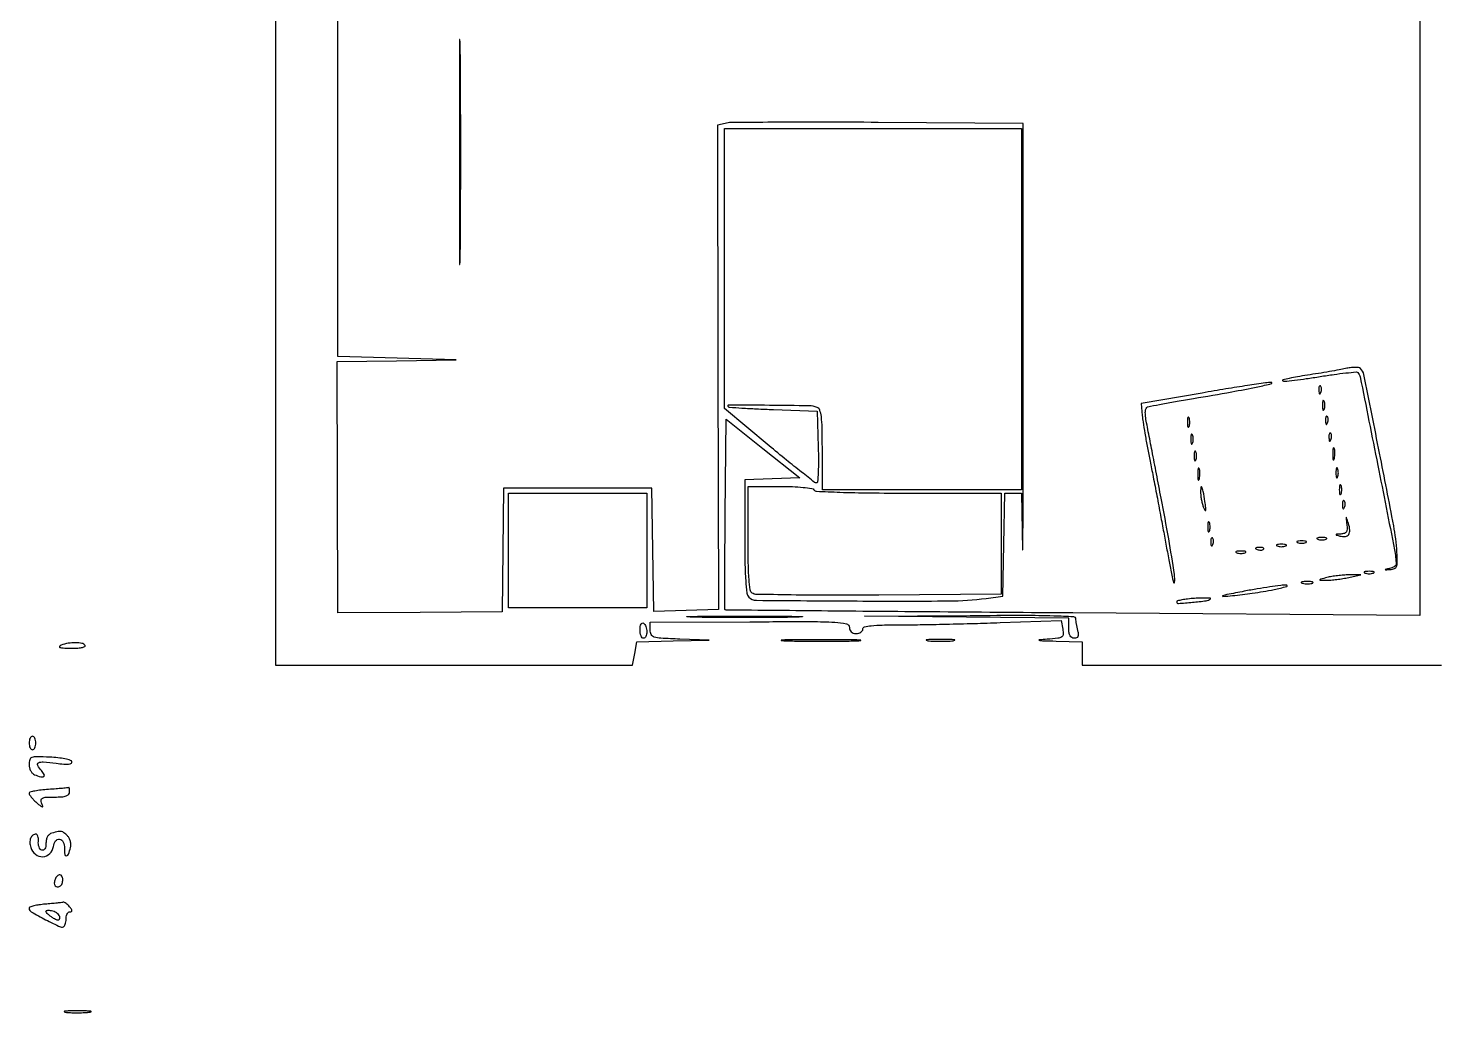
# Model space of a CAD drawing. Extents: x 105 to 1385, y 45 to 986.
# Drawn here: x 105.7 to 523.6, y 45.1 to 336.7 of the extents above; entities that cross this region are included whole.
import ezdxf

# ---------------------------------------------------------------- set-up
doc = ezdxf.new("R2010")
doc.units = 0

msp = doc.modelspace()

# ---------------------------------------------------------------- linework, layer by layer
for points in [[(344.498957, 437.733182, 0.000006), (369.970068, 437.513476, 0.000336)], [(179, 494), (179, 148), (231.888709, 148), (284.777418, 148), (285.434022, 151.5), (286.090626, 155), (296.795313, 155.205635), (307.5, 155.41127), (298.75, 155.744568, -0.004392), (293.196857, 156.004965, -0.060512), (291.216946, 156.358132, -0.199419), (290.331097, 157.09085, -0.122115), (290, 158.426315), (290, 160.774764), (319.5, 160.905223, -0.001097), (337.839023, 160.946085, -0.014173), (344.678938, 160.752394, -0.036852), (348.130415, 160.300018, -0.355651), (349, 159.232127, 0.089903), (349.136819, 158.477351, 0.120161), (349.52723, 157.904016, 0.112337), (350.160882, 157.549528, 0.071703), (351, 157.428571, 0.062428), (351.764723, 157.524426, 0.080661), (352.4125, 157.80625, 0.098045), (352.846025, 158.223943, 0.153317), (353, 158.714286, -0.340416), (353.491864, 159.353013, -0.036379), (355.45494, 159.721655, -0.023025), (358.741877, 159.941738, -0.005204), (364.339693, 160, 0.003986), (369.935615, 160.044616, 0.00157), (377.640132, 160.19168, 0.001554), (385.966221, 160.402653, 0.001941), (393.693958, 160.652529), (411.70853, 161.305057), (412.206582, 158.699666, -0.052589), (412.336115, 157.157597, -0.249227), (411.917837, 156.409429, -0.117077), (410.80537, 156.016633, -0.008867), (407.602317, 155.73212, 0.005396), (405.244319, 155.539156, 0.861865), (405.236993, 155.407695, 0.04362), (406.222232, 155.292297, 0.001387), (410.25, 155.184982), (418, 155), (418, 151.5), (418, 148), (524.433578, 148)], [(518, 354.664487), (518, 258.715361), (518, 162.766234), (415.25, 163.498139, -0.000212), (375.832308, 163.795612, -0.000352), (342.604725, 164.083826, -0.000008), (312.488703, 164.366702, -0.180083), (312.23417, 164.464185, -0.215295), (312.126406, 164.702561, -0.000116), (312.124516, 172.881037, -0.001472), (312.151368, 182.001318, -0.000894), (312.23417, 192.788504), (312.5, 220.878681), (323.405703, 212.189341), (334.311406, 203.5), (326.155703, 203.209558), (318, 202.919115), (318, 186.159558, 0.004174), (318.064759, 178.40257, 0.012506), (318.2858, 173.105774, 0.01209), (318.624408, 169.390845, 0.169167), (319.2, 168.2, 0.196848), (321.46537, 167.251088, 0.000698), (351.285867, 167.055717, 0.002928), (378.484032, 167.074801, 0.031299), (389.5, 167.837606), (394.5, 168.5), (394.776046, 183.75), (395.052092, 199), (397.501867, 199), (399.951642, 199), (400.255064, 182.25, 0.983346), (400.366816, 182.250147, 0.002617), (400.460765, 191.423438, 0.000969), (400.519723, 210.631776, 0.000385), (400.529243, 237), (400.5, 308.5), (357.5, 308.777765, 0.001242), (340.853761, 308.843959, 0.001914), (326.458526, 308.810351, 0.000599), (313.980235, 308.71849, 0.057558), (312.209877, 308.498643), (309.919754, 307.941756), (310.071178, 236.220878), (310.222602, 164.5), (300.633999, 164.214062), (291.045395, 163.928124), (290.772698, 182.214062), (290.5, 200.5), (268.5, 200.5), (246.5, 200.5), (246.314602, 182.169865), (246.129205, 163.839731), (221.814602, 163.669865), (197.5, 163.5), (197.371065, 200.75), (197.242131, 238), (214.871065, 238.214117), (232.5, 238.428235), (215, 238.964117), (197.5, 239.5), (197.5, 300), (197.5, 360.5)]]:
    msp.add_lwpolyline(points, format="xyb")
for points in [[(233.469085, 300, 0.000392), (233.485795, 278.663268, 0.001964), (233.551434, 266.717188, 0.971615), (233.647627, 266.715324, 0.009685), (233.749423, 270.25, 0.001485), (233.836827, 283.793097, 0.000871), (233.865063, 300, 0.000871), (233.836827, 316.206903, 0.001485), (233.749423, 329.75, 0.009685), (233.647627, 333.284676, 0.971615), (233.551434, 333.282813, 0.001964), (233.485795, 321.336732, 0.000392)], [(400, 253.5), (400, 200), (370.5, 200), (341, 200), (341, 211.893011, 0.004419), (340.94292, 218.350865, 0.027056), (340.70399, 221.673999, 0.056725), (340.245463, 223.554201, 0.216244), (339.418213, 224.393011, 0.087875), (337.059159, 224.849417, 0.001925), (325.351069, 224.989438, 0.001047), (313.265485, 225.062134, 0.680017), (313.083333, 224.606538, 0.173873), (313.4656, 224.439275, 0.001127), (317.196354, 224.193061, 0.004317), (321.486619, 223.956811, 0.002721), (326.5, 223.751475), (339.5, 223.289873), (339.783832, 212.644936, -0.007028), (339.835268, 208.563263, -0.011712), (339.749765, 205.12695, -0.0054), (339.582003, 202.291586, -0.393886), (339.269289, 202, -0.166835), (338.718689, 202.188979, -0.001198), (334.817521, 205.239559, -0.004385), (330.366544, 208.800882, -0.002774), (325.235457, 213.028286), (312, 224.056573), (312, 265.528286), (312, 307), (356, 307), (400, 307)], [(496, 235.891836, -0.010147), (494.144946, 235.507746, -0.002862), (491.238332, 234.984388, -0.002883), (487.946025, 234.43056, -0.00304), (484.70496, 233.924755, 0.006604), (481.749219, 233.44187, 0.011903), (479.342865, 232.956697, 0.007008), (477.461111, 232.502625, 0.581025), (477.397247, 232.26942, 0.225278), (477.836878, 232.112797, 0.002862), (480.853828, 232.435756, 0.007677), (484.38346, 232.889025, 0.004876), (488.48, 233.52, -0.005703), (492.582313, 234.144915, -0.008892), (496.130527, 234.57989, -0.003804), (499.139445, 234.871428, -0.222145), (499.645662, 234.687672, -0.147995), (500.321843, 233.424652, -0.000218), (505.560178, 207.2129, -0.000673), (510.504404, 182.241494, -0.042979), (510.984814, 177.819551, -0.22216), (510.855952, 177.526999, -0.050859), (510.403537, 177.206032, -0.043242), (509.755345, 176.909555, -0.030418), (508.984675, 176.686499, 0.00158), (507.799981, 176.416505, 0.548722), (507.774358, 176.344033, 0.244942), (507.890646, 176.291195, 0.001182), (509.234675, 176.366948, 0.07796), (510.477531, 176.637409, 0.21115), (511.101114, 177.261823, 0.09636), (511.324827, 178.516709, 0.010208), (511.217021, 181.5, 0.032637), (510.257569, 189.339118, 0.002354), (506.090762, 210.802895, 0.000635), (501.419056, 234.121452, 0.163638), (500.388925, 235.906529, 0.151077), (499.825602, 236.160201, 0.031654), (498.732997, 236.22577, 0.030522), (497.405146, 236.140174, 0.024771)], [(453.5, 228.638502), (435.5, 225.499154), (435.782959, 221.999577, 0.018017), (436.009864, 220.064242, 0.003894), (436.548558, 216.737376, 0.004058), (437.233829, 212.893722, 0.003869), (437.991906, 209, -0.00181), (438.879303, 204.540059, -0.000914), (439.967188, 198.9125, -0.000908), (441.069755, 193.095348, -0.001351), (442.011692, 188, 0.001458), (442.880862, 183.303893, 0.001545), (443.760996, 178.703125, 0.001471), (444.542941, 174.745165, 0.007081), (445.026544, 172.5, 0.858647), (445.37531, 172.526034, 0.055599), (445.294771, 174.909175, 0.007093), (443.608392, 185.422326, 0.004635), (441.379332, 197.5, -0.000062), (439.980559, 204.708907, -0.000075), (438.66805, 211.48312, -0.000063), (437.564179, 217.188933, -0.000505), (437.057202, 219.825514, -0.016079), (436.741904, 221.819807, -0.047523), (436.700802, 223.204615, -0.079781), (436.905031, 224.098873, -0.21919), (437.364998, 224.532118, -0.034778), (438.197534, 224.748613, -0.000979), (441.838468, 225.422154, -0.001995), (446.128126, 226.189346, -0.001369), (451, 227.026877, 0.002277), (462.2658, 228.984669, 0.006686), (469.998162, 230.471668, 0.014475), (474.044215, 231.428881, 0.87578), (474, 231.769725, 0.036773), (472.30616, 231.650513, 0.001948), (466.946875, 230.85328, 0.003056), (460.577185, 229.84048, 0.002219)], [(488.078947, 229.416667, 0.018894), (488.137993, 228.670344, 0.168741), (488.279315, 228.37858, 0.470617), (488.461564, 228.395823, 0.054073), (488.683114, 228.8125, 0.051402), (488.839148, 229.359369, 0.05415), (488.876576, 229.916927, 0.060344), (488.797407, 230.402231, 0.126455), (488.604167, 230.729167, 0.296942), (488.385309, 230.77538, 0.208169), (488.200665, 230.592839, 0.077125), (488.089945, 230.112848, 0.028489)], [(489.157895, 225, 0.017491), (489.189089, 224.10856, 0.078554), (489.306058, 223.601562, 0.447206), (489.474999, 223.540618, 0.174857), (489.662281, 223.75, 0.057986), (489.818615, 224.320008, 0.037979), (489.87034, 225, 0.037979), (489.818615, 225.679992, 0.057986), (489.662281, 226.25, 0.174857), (489.474999, 226.459382, 0.447206), (489.306058, 226.398438, 0.078554), (489.189089, 225.89144, 0.017491)], [(490.078947, 220.416667, 0.018894), (490.137993, 219.670344, 0.168741), (490.279315, 219.37858, 0.470617), (490.461564, 219.395823, 0.054073), (490.683114, 219.8125, 0.051402), (490.839148, 220.359369, 0.05415), (490.876576, 220.916927, 0.060344), (490.797407, 221.402231, 0.126455), (490.604167, 221.729167, 0.296942), (490.385309, 221.77538, 0.208169), (490.200665, 221.592839, 0.077125), (490.089945, 221.112848, 0.028489)], [(449.157895, 220, 0.017491), (449.189089, 219.10856, 0.078554), (449.306058, 218.601562, 0.447206), (449.474999, 218.540618, 0.174857), (449.662281, 218.75, 0.057986), (449.818615, 219.320008, 0.037979), (449.87034, 220, 0.037979), (449.818615, 220.679992, 0.057986), (449.662281, 221.25, 0.174857), (449.474999, 221.459382, 0.447206), (449.306058, 221.398438, 0.078554), (449.189089, 220.89144, 0.017491)], [(450.157895, 215, 0.017491), (450.189089, 214.10856, 0.078554), (450.306058, 213.601562, 0.447206), (450.474999, 213.540618, 0.174857), (450.662281, 213.75, 0.057986), (450.818615, 214.320008, 0.037979), (450.87034, 215, 0.037979), (450.818615, 215.679992, 0.057986), (450.662281, 216.25, 0.174857), (450.474999, 216.459382, 0.447206), (450.306058, 216.398438, 0.078554), (450.189089, 215.89144, 0.017491)], [(491.078947, 215.416667, 0.018894), (491.137993, 214.670344, 0.168741), (491.279315, 214.37858, 0.470617), (491.461564, 214.395823, 0.054073), (491.683114, 214.8125, 0.051402), (491.839148, 215.359369, 0.05415), (491.876576, 215.916927, 0.060344), (491.797407, 216.402231, 0.126455), (491.604167, 216.729167, 0.296942), (491.385309, 216.77538, 0.208169), (491.200665, 216.592839, 0.077125), (491.089945, 216.112848, 0.028489)], [(451.157895, 210, 0.017491), (451.189089, 209.10856, 0.078554), (451.306058, 208.601562, 0.447206), (451.474999, 208.540618, 0.174857), (451.662281, 208.75, 0.057986), (451.818615, 209.320008, 0.037979), (451.87034, 210, 0.037979), (451.818615, 210.679992, 0.057986), (451.662281, 211.25, 0.174857), (451.474999, 211.459382, 0.447206), (451.306058, 211.398438, 0.078554), (451.189089, 210.89144, 0.017491)], [(492.194949, 210.5, 0.012823), (492.235556, 209.431793, 0.080377), (492.356533, 208.900903, 0.597527), (492.51666, 208.883358, 0.087174), (492.692991, 209.269032, 0.037336), (492.832894, 210.036634, 0.029507), (492.872264, 210.880008, 0.030339), (492.814405, 211.671085, 0.06278), (492.655937, 212.269032, 0.31318), (492.47713, 212.386009, 0.333666), (492.315079, 212.257153, 0.052471), (492.212705, 211.580113, 0.014395)], [(452.194949, 204.5, 0.012823), (452.235556, 203.431793, 0.080377), (452.356533, 202.900903, 0.597527), (452.51666, 202.883358, 0.087174), (452.692991, 203.269032, 0.037336), (452.832894, 204.036634, 0.029507), (452.872264, 204.880008, 0.030339), (452.814405, 205.671085, 0.06278), (452.655937, 206.269032, 0.31318), (452.47713, 206.386009, 0.333666), (452.315079, 206.257153, 0.052471), (452.212705, 205.580113, 0.014395)], [(493.157895, 205, 0.017491), (493.189089, 204.10856, 0.078554), (493.306058, 203.601562, 0.447206), (493.474999, 203.540618, 0.174857), (493.662281, 203.75, 0.057986), (493.818615, 204.320008, 0.037979), (493.87034, 205, 0.037979), (493.818615, 205.679992, 0.057986), (493.662281, 206.25, 0.174857), (493.474999, 206.459382, 0.447206), (493.306058, 206.398438, 0.078554), (493.189089, 205.89144, 0.017491)], [(338.5, 200, 0.24805), (339.277431, 199.543512, 0.002256), (346.219169, 199.264741, 0.006218), (354.94114, 199.062459, 0.002688), (366.559017, 199), (394, 199), (394, 184.036034), (394, 169.072068), (357.75, 168.786034, -0.002276), (343.764124, 168.739344, -0.003606), (331.78125, 168.840303, -0.000898), (321.326291, 169.02258, -0.148611), (320.25, 169.372445, -0.207663), (319.633665, 170.373357, -0.016416), (319.284506, 173.546317, -0.014935), (319.062589, 178.274223, -0.004259), (319, 185.622445), (319, 201), (328.440983, 201, -0.009825), (332.114385, 200.927807, -0.014948), (335.298201, 200.707154, -0.009784), (337.889062, 200.398282, -0.223356)], [(453.070285, 198.916667, 0.028591), (453.162881, 197.845657, 0.018544), (453.386099, 196.622396, 0.018652), (453.694118, 195.440164, 0.033318), (454.046696, 194.5, 0.052205), (454.406242, 193.885949, 0.669598), (454.591229, 193.931864, 0.068523), (454.599071, 194.670501, 0.006223), (454.343751, 196.5, 0.008034), (453.834107, 199.520126, 0.075577), (453.403792, 200.759791, 0.751849), (453.113814, 200.699938, 0.026746)], [(494.157895, 200, 0.017491), (494.189089, 199.10856, 0.078554), (494.306058, 198.601562, 0.447206), (494.474999, 198.540618, 0.174857), (494.662281, 198.75, 0.057986), (494.818615, 199.320008, 0.037979), (494.87034, 200, 0.037979), (494.818615, 200.679992, 0.057986), (494.662281, 201.25, 0.174857), (494.474999, 201.459382, 0.447206), (494.306058, 201.398438, 0.078554), (494.189089, 200.89144, 0.017491)], [(495.078947, 195.416667, 0.018894), (495.137993, 194.670344, 0.168741), (495.279315, 194.37858, 0.470617), (495.461564, 194.395823, 0.054073), (495.683114, 194.8125, 0.051402), (495.839148, 195.359369, 0.05415), (495.876576, 195.916927, 0.060344), (495.797407, 196.402231, 0.126455), (495.604167, 196.729167, 0.296942), (495.385309, 196.77538, 0.208169), (495.200665, 196.592839, 0.077125), (495.089945, 196.112848, 0.028489)], [(455.157895, 189, 0.017491), (455.189089, 188.10856, 0.078554), (455.306058, 187.601562, 0.447206), (455.474999, 187.540618, 0.174857), (455.662281, 187.75, 0.057986), (455.818615, 188.320008, 0.037979), (455.87034, 189, 0.037979), (455.818615, 189.679992, 0.057986), (455.662281, 190.25, 0.174857), (455.474999, 190.459382, 0.447206), (455.306058, 190.398438, 0.078554), (455.189089, 189.89144, 0.017491)], [(496.379909, 189.75, -0.031812), (496.465966, 188.326766, -0.138292), (496.236264, 187.522052, -0.18023), (495.661569, 187.074855, -0.06252), (494.611328, 186.883999, 0.002884), (493.330552, 186.806217, 0.281766), (493.187869, 186.705275, 0.455305), (493.245607, 186.585359, 0.003909), (494.35622, 186.290218, 0.092085), (495.947973, 186.181376, 0.218479), (496.939897, 186.783511, 0.173207), (497.270538, 188.067635, 0.057453), (496.867187, 190, 0.000648), (496.271063, 191.787747, 0.45913), (496.188781, 191.821262, 0.31442), (496.136316, 191.722303, 0.000556)], [(456.078947, 184.416667, 0.018894), (456.137993, 183.670344, 0.168741), (456.279315, 183.37858, 0.470617), (456.461564, 183.395823, 0.054073), (456.683114, 183.8125, 0.051402), (456.839148, 184.359369, 0.05415), (456.876576, 184.916927, 0.060344), (456.797407, 185.402231, 0.126455), (456.604167, 185.729167, 0.296942), (456.385309, 185.77538, 0.208169), (456.200665, 185.592839, 0.077125), (456.089945, 185.112848, 0.028489)], [(481.75, 184.337719, 0.057986), (482.320008, 184.181385, 0.037979), (483, 184.12966, 0.037979), (483.679992, 184.181385, 0.057986), (484.25, 184.337719, 0.174857), (484.459382, 184.525001, 0.447206), (484.398438, 184.693942, 0.078554), (483.89144, 184.810911, 0.017491), (483, 184.842105, 0.017491), (482.10856, 184.810911, 0.078554), (481.601562, 184.693942, 0.447206), (481.540618, 184.525001, 0.174857)], [(487.75, 185.337719, 0.057986), (488.320008, 185.181385, 0.037979), (489, 185.12966, 0.037979), (489.679992, 185.181385, 0.057986), (490.25, 185.337719, 0.174857), (490.459382, 185.525001, 0.447206), (490.398438, 185.693942, 0.078554), (489.89144, 185.810911, 0.017491), (489, 185.842105, 0.017491), (488.10856, 185.810911, 0.078554), (487.601562, 185.693942, 0.447206), (487.540618, 185.525001, 0.174857)], [(463.75, 181.337719, 0.057986), (464.320008, 181.181385, 0.037979), (465, 181.12966, 0.037979), (465.679992, 181.181385, 0.057986), (466.25, 181.337719, 0.174857), (466.459382, 181.525001, 0.447206), (466.398438, 181.693942, 0.078554), (465.89144, 181.810911, 0.017491), (465, 181.842105, 0.017491), (464.10856, 181.810911, 0.078554), (463.601562, 181.693942, 0.447206), (463.540618, 181.525001, 0.174857)], [(469.8125, 182.316886, 0.051402), (470.359369, 182.160852, 0.05415), (470.916927, 182.123424, 0.060344), (471.402231, 182.202593, 0.126455), (471.729167, 182.395833, 0.296942), (471.77538, 182.614691, 0.208169), (471.592839, 182.799335, 0.077125), (471.112848, 182.910055, 0.028489), (470.416667, 182.921053, 0.018894), (469.670344, 182.862007, 0.168741), (469.37858, 182.720685, 0.470617), (469.395823, 182.538436, 0.054073)], [(475.75, 183.337719, 0.057986), (476.320008, 183.181385, 0.037979), (477, 183.12966, 0.037979), (477.679992, 183.181385, 0.057986), (478.25, 183.337719, 0.174857), (478.459382, 183.525001, 0.447206), (478.398438, 183.693942, 0.078554), (477.89144, 183.810911, 0.017491), (477, 183.842105, 0.017491), (476.10856, 183.810911, 0.078554), (475.601562, 183.693942, 0.447206), (475.540618, 183.525001, 0.174857)], [(501.75, 175.337719, 0.057986), (502.320008, 175.181385, 0.037979), (503, 175.12966, 0.037979), (503.679992, 175.181385, 0.057986), (504.25, 175.337719, 0.174857), (504.459382, 175.525001, 0.447206), (504.398438, 175.693942, 0.078554), (503.89144, 175.810911, 0.017491), (503, 175.842105, 0.017491), (502.10856, 175.810911, 0.078554), (501.601562, 175.693942, 0.447206), (501.540618, 175.525001, 0.174857)], [(466, 169.936808, 0.001293), (460.869037, 168.935197, 0.040151), (459.622469, 168.582631, 0.863606), (459.657063, 168.420143, 0.006029), (462.5, 168.635805, 0.015137), (468.375764, 169.332634, 0.011187), (474.827672, 170.444705, 0.023562), (478.55848, 171.358382, 0.86546), (478.5, 171.763698, 0.030953), (476.78187, 171.658439, 0.005513), (473.590625, 171.227915, 0.005941), (469.857085, 170.636861, 0.005327)], [(483.269032, 172.307009, 0.037336), (484.036634, 172.167106, 0.029507), (484.880008, 172.127736, 0.030339), (485.671085, 172.185595, 0.06278), (486.269032, 172.344063, 0.31318), (486.386009, 172.52287, 0.333666), (486.257153, 172.684921, 0.052471), (485.580113, 172.787295, 0.014395), (484.5, 172.805051, 0.012823), (483.431793, 172.764444, 0.080377), (482.900903, 172.643467, 0.597527), (482.883358, 172.48334, 0.087174)], [(490.5, 174, 0.001786), (488.580544, 173.504276, 0.194683), (488.370889, 173.347895, 0.571937), (488.437207, 173.224657, 0.003445), (490, 173.175944, 0.025546), (491.23534, 173.209073, 0.00988), (492.940625, 173.376126, 0.009751), (494.785338, 173.630278, 0.011889), (496.5, 173.942631), (500.5, 174.770002), (497, 174.766686, 0.017652), (495.441534, 174.710169, 0.011465), (493.646875, 174.540104, 0.011532), (491.900401, 174.293148, 0.021412)], [(446.000193, 166.76913, 0.434073), (446.474801, 166.325212, 0.006617), (450.644795, 166.660768, 0.009876), (454.701103, 167.122251, 0.148286), (455.981178, 167.705389, 0.66512), (455.929842, 167.85777, 0.012254), (454.784408, 167.912193, 0.013692), (453.205232, 167.905223, 0.007064), (451.231371, 167.814511, 0.013069), (449.226045, 167.641246, 0.021232), (447.536932, 167.377695, 0.016617), (446.231784, 167.071457, 0.338851)], [(289, 157.940983, -0.049547), (288.926216, 157.198222, -0.069539), (288.70625, 156.570164, -0.089706), (288.381787, 156.147465, -0.186414), (288, 156, -0.230178), (287.616918, 156.186221, -0.073461), (287.29375, 156.751711, -0.055981), (287.073066, 157.579009, -0.037227), (287, 158.559017, -0.035659), (287.068671, 159.520664, -0.083483), (287.287316, 160.205217, -0.1651), (287.615199, 160.521766, -0.253782), (288, 160.5, -0.111412), (288.383556, 160.123976, -0.050262), (288.70625, 159.49335, -0.046318), (288.925923, 158.729296, -0.046881)], [(333.25, 162.252016, -0.003141), (326.307714, 162.157203, -0.001844), (318, 162.126571, -0.001844), (309.692286, 162.157203, -0.003141), (302.75, 162.252016, -0.020416), (300.9348, 162.362454, -0.941008), (300.939063, 162.466792, -0.004156), (307.062811, 162.537996, -0.000829), (318, 162.556124, -0.000829), (328.937189, 162.537996, -0.004156), (335.060937, 162.466792, -0.941008), (335.0652, 162.362454, -0.020416)], [(416.013655, 161.75, 0.030524), (416.059225, 161.11775, 0.010353), (416.200423, 160.20625, 0.010252), (416.398443, 159.203105, 0.011611), (416.630286, 158.25, -0.035681), (416.837873, 157.173554, -0.136451), (416.73538, 156.5047, -0.199763), (416.336283, 156.130525, -0.089952), (415.616631, 156, -0.130231), (414.894556, 156.191317, -0.140024), (414.385381, 156.71166, -0.091421), (414.089888, 157.62166, -0.032922), (414, 158.985337), (414, 161.970674), (383.75, 162.250559), (353.5, 162.530444), (384.75, 162.765222, -0.001636), (400.689125, 162.832801, -0.008357), (409.547575, 162.693293, -0.006269), (415.363291, 162.431409, -0.394301)], [(115.5, 153.933878, 0.118493), (115.002639, 153.583662, 0.544336), (115.080473, 153.308395, 0.063472), (116.072035, 153.136665, 0.007525), (118.309017, 153.070285, 0.017018), (120.116447, 153.105386, 0.033237), (121.546531, 153.277678, 0.046889), (122.466339, 153.542229, 0.467914), (122.577254, 153.875, 0.206537), (121.669845, 154.509038, 0.048591), (119.787142, 154.708261, 0.046052), (117.572533, 154.52242, 0.050508)], [(330.304351, 155.253235, 0.004628), (335.180739, 155.153072, 0.002838), (340.929896, 155.120846, 0.002845), (346.621237, 155.153628, 0.005067), (351.304351, 155.25472, 0.04002), (352.345305, 155.371496, 0.894956), (352.336278, 155.482745, 0.006174), (348.035393, 155.557784, 0.001292), (340.5, 155.576721, 0.001263), (332.973577, 155.557184, 0.006649), (328.842528, 155.481085, 0.92213), (328.837095, 155.370896, 0.025118)], [(372.25, 155.271532, 0.016375), (373.957332, 155.149287, 0.009683), (376, 155.109723, 0.009683), (378.042668, 155.149287, 0.016375), (379.75, 155.271532, 0.095407), (380.221145, 155.41442, 0.741699), (380.195312, 155.548567, 0.021699), (378.688407, 155.640349, 0.00436), (376, 155.663794, 0.00436), (373.311593, 155.640349, 0.021699), (371.804688, 155.548567, 0.741699), (371.778855, 155.41442, 0.095407)], [(106, 125, 0.048028), (106.073693, 124.234582, 0.068025), (106.29375, 123.5875, 0.088204), (106.618118, 123.151477, 0.191087), (107, 123, 0.191087), (107.381882, 123.151477, 0.088204), (107.70625, 123.5875, 0.068025), (107.926307, 124.234582, 0.048028), (108, 125, 0.048028), (107.926307, 125.765418, 0.068025), (107.70625, 126.4125, 0.088204), (107.381882, 126.848523, 0.191087), (107, 127, 0.191087), (106.618118, 126.848523, 0.088204), (106.29375, 126.4125, 0.068025), (106.073693, 125.765418, 0.048028)], [(106, 118.654706, 0.059998), (106.117842, 117.676192, 0.059829), (106.46465, 116.752639, 0.065527), (106.976553, 116.019601, 0.116502), (107.581787, 115.606989, 0.024704), (109.461653, 114.990252, 0.203089), (110.335708, 115.107295, 0.411375), (110.487448, 115.686066, 0.052904), (109.652806, 116.831152, -0.056884), (108.54765, 118.372921, -0.428063), (108.78585, 119.14119, -0.137436), (110.18326, 119.407134, -0.010624), (114.013448, 118.998275, 0.012377), (116.25542, 118.766897, 0.04233), (117.719884, 118.776449, 0.0915), (118.515988, 118.999886, 0.374436), (118.695258, 119.42612, 0.24533), (118.246581, 119.862247, 0.020717), (116.632625, 120.272002, 0.023769), (114.560619, 120.605685, 0.015985), (112.170631, 120.797717, 0.006424), (108.245464, 120.936577, 0.089431), (106.851553, 120.717526, 0.238455), (106.211883, 120.05569, 0.075192)], [(111.75, 111.261012, 0.012929), (109.545718, 111.065363, 0.021004), (107.689063, 110.77262, 0.016293), (106.252538, 110.434796, 0.338965), (106, 110.105084, 0.146839), (106.126061, 109.68509, 0.023427), (106.63731, 108.983948, 0.024229), (107.338849, 108.192626, 0.019118), (108.169565, 107.404988, 0.004531), (109.498517, 106.259263, 0.151535), (109.880502, 106.09702, 0.530493), (110.021235, 106.265408, 0.017595), (109.70095, 107.25, -0.113972), (109.589547, 108.153199, -0.265487), (109.973827, 108.687798, -0.096411), (111.042325, 108.945116, -0.011024), (113.531385, 109, 0.01686), (115.687228, 109.072716, 0.064193), (117.005231, 109.333919, 0.126678), (117.72876, 109.803692, 0.187894), (118, 110.5, 0.015717), (117.982314, 111.062476, 0.031405), (117.926563, 111.503831, 0.045408), (117.84637, 111.783553, 0.498064), (117.75, 111.810916, -0.138538), (117.535915, 111.727332, -0.001376), (115.884375, 111.571384, -0.004375), (113.971996, 111.412972, -0.002807)], [(112.75, 98.310674, 0.105747), (112.027981, 97.947248, 0.090473), (111.469852, 97.302232, 0.078289), (111.118371, 96.413459, 0.055139), (111, 95.343343, -0.037729), (110.921954, 94.310502, -0.098611), (110.669678, 93.613838, -0.169594), (110.266401, 93.280464, -0.175723), (109.75, 93.276899, -0.140675), (109.289735, 93.605838, -0.074507), (108.937162, 94.218724, -0.064564), (108.740138, 95.008942, -0.056627), (108.73821, 95.860232, 0.041201), (108.761583, 96.679717, 0.064718), (108.633496, 97.371443, 0.089939), (108.383887, 97.837447, 0.228784), (108.047227, 98, 0.167229), (107.108891, 97.677137, 0.13225), (106.45962, 96.814209, 0.10223), (106.229421, 95.536927, 0.070589), (106.47352, 94.083433, 0.150054), (107.876321, 92.055744, 0.178113), (110.077996, 91.337926, 0.187964), (112.132558, 92.228349, 0.163625), (113.191529, 94.334551, -0.116999), (113.849539, 96.008969, -0.286975), (115.015612, 96.508157, -0.256415), (116.090531, 95.679991, -0.106624), (116.466381, 93.824714, 0.034043), (116.566457, 92.023215, 0.406428), (117.0615, 91.626831, 0.284909), (117.681662, 92.100252, 0.026981), (118.290274, 94.002007, 0.075454), (118.383974, 94.889785, 0.054716), (118.230486, 95.87344, 0.054743), (117.867458, 96.799804, 0.075777), (117.339552, 97.517591, 0.028146), (116.302323, 98.444186, 0.126095), (115.565193, 98.775119, 0.094725), (114.654715, 98.758934, 0.012238)], [(113.67589, 84.597766, 0.082586), (113.454265, 83.513423, 0.168008), (113.704954, 82.691662, 0.233756), (114.327306, 82.365657, 0.145217), (115.13948, 82.586203, 0.166742), (115.766543, 83.350977, 0.091719), (115.977688, 84.556368, 0.10994), (115.733635, 85.605693, 0.288442), (115.106989, 86, 0.13183), (114.725702, 85.897692, 0.062811), (114.318236, 85.588094, 0.055794), (113.948007, 85.134097, 0.051604)], [(110.75, 77.264961, 0.016522), (108.929343, 77.060688, 0.026416), (107.395313, 76.753571, 0.024418), (106.244253, 76.39847, 0.315575), (106, 76.050013, 0.270218), (106.629196, 74.970786, 0.010185), (110.905575, 72.663559, 0.009688), (115.281231, 70.522694, 0.315111), (116.384239, 70.717572, 0.102236), (116.621463, 71.078365, 0.0329), (116.81912, 71.690995, 0.031247), (116.954611, 72.419658, 0.030352), (117, 73.166667, -0.05932), (117.083476, 73.867798, -0.078252), (117.329718, 74.461458, -0.096663), (117.694315, 74.859079, -0.160346), (118.122445, 75, 0.122183), (118.532179, 75.101643, 0.300026), (118.674576, 75.361364, 0.128583), (118.51771, 75.808783, 0.024942), (118, 76.5, 0.028614), (117.47737, 77.061076, 0.037439), (116.936452, 77.506427, 0.041118), (116.450612, 77.792244, 0.184365), (116.127555, 77.819752, -0.042016), (115.693077, 77.733617, -0.002231), (114.289032, 77.582429, -0.003493), (112.61525, 77.421559, -0.002536)], [(115, 73.374895, -0.072672), (114.90484, 72.723633, -0.311893), (114.615111, 72.491272, -0.14205), (114.079118, 72.606032, -0.01628), (113, 73.232073, -0.022242), (112.234174, 73.759071, -0.029121), (111.5875, 74.309782, -0.029417), (111.119685, 74.813634, -0.174106), (111, 75.146927, -0.307817), (111.147149, 75.3633, -0.076412), (111.5875, 75.463537, -0.052124), (112.233232, 75.442308, -0.029698), (113, 75.289749, -0.061273), (113.764683, 74.985945, -0.065867), (114.4125, 74.511518, -0.074073), (114.850684, 73.94607, -0.128549)], [(116.727696, 45.278268, 0.02012), (118.234338, 45.152063, 0.010546), (120.11537, 45.110215, 0.010474), (122.048239, 45.148479, 0.015806), (123.727696, 45.270202, 0.062969), (124.351289, 45.416037, 0.78507), (124.335636, 45.550546, 0.026082), (123.006031, 45.645979, 0.004587), (120.5, 45.67186, 0.004873), (117.985512, 45.650253, 0.021409), (116.504386, 45.559569, 0.613017), (116.45162, 45.422293, 0.180442)]]:
    msp.add_lwpolyline(points, format="xyb", close=True)
msp.add_lwpolyline([(289, 182), (289, 165), (268.5, 165), (248, 165), (248, 182), (248, 199), (268.5, 199), (289, 199)], close=True)

doc.saveas('drawing.dxf')
